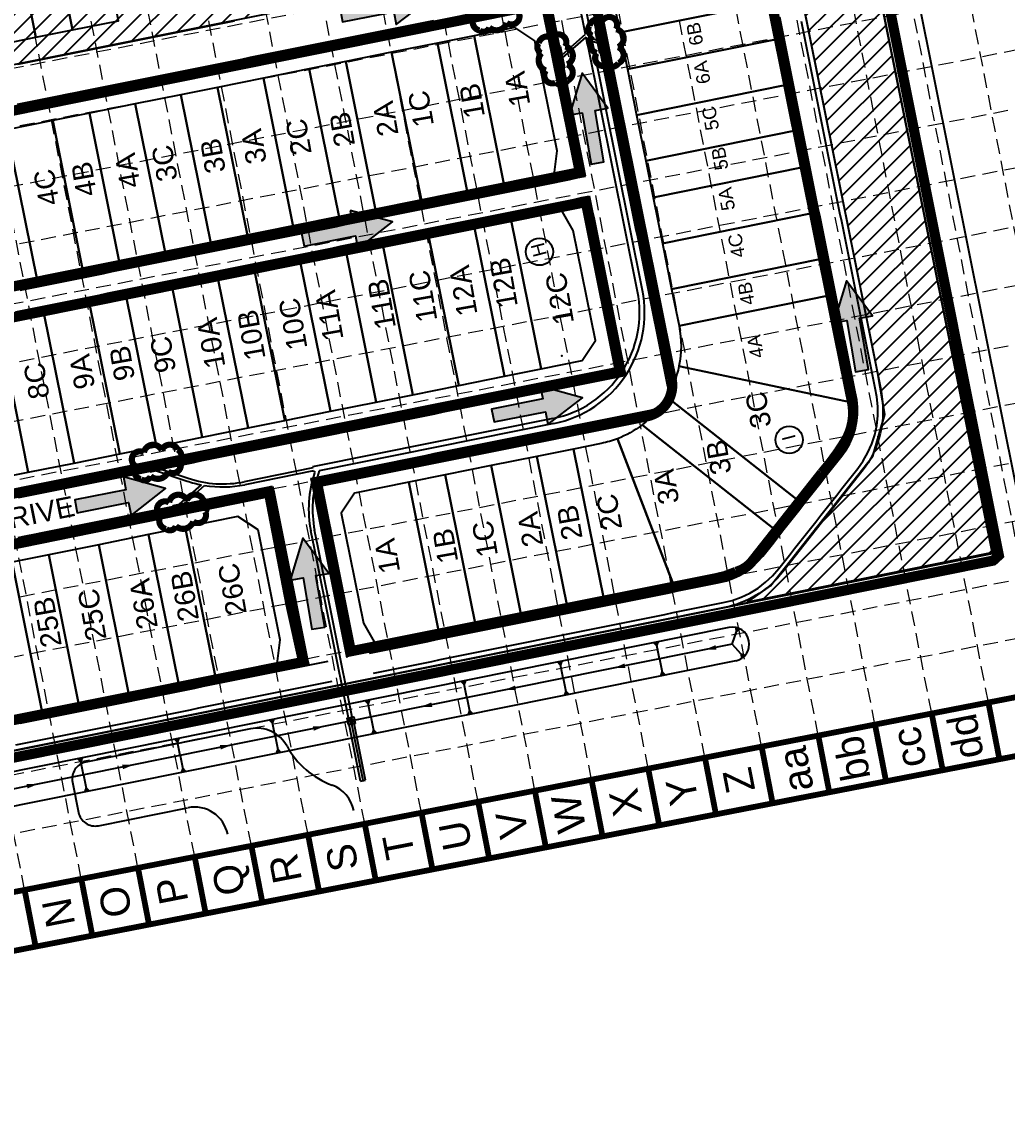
# Model space of a CAD drawing. Extents: x 1582 to 2207140, y 1442 to 531032.
# Drawn here: x 2459 to 3039, y 1442 to 2079 of the extents above; entities that cross this region are included whole.
import ezdxf
from ezdxf.enums import TextEntityAlignment as Align

# ---------------------------------------------------------------- set-up
doc = ezdxf.new("R2010")
doc.units = 0
doc.header["$LTSCALE"] = 100
doc.header["$MEASUREMENT"] = 0
for name, pattern in [('DASHED2', [0.375, 0.25, -0.125]), ('HIDDEN', [0.375, 0.25, -0.125]), ('PHANTOM2', [1.25, 0.625, -0.125, 0.125, -0.125, 0.125, -0.125]), ('XHO473BS$0$DASHED2', [0.375, 0.25, -0.125]), ('XHO473ST$0$ACAD_ISO06W100', [36, 24, -3, 0, -3, 0, -3, 0, -3])]:
    doc.linetypes.add(name, pattern=pattern)
for name, color, linetype in [('1 EROSION BLANKET', 84, 'Continuous'), ('1 SODDED LOT', 2, 'Continuous'), ('ARROWS', 252, 'Continuous'), ('BASE', 7, 'Continuous'), ('C-PVMT-ROAD-F-TEXT-N', 4, 'Continuous'), ('C-STRM-FLOW-N2', 11, 'Continuous'), ('GRID', 254, 'HIDDEN'), ('LEGEND', 7, 'Continuous'), ('LIMITS OF DISTURBANCE', 1, 'DASHED2'), ('XHO445PT$0$V-PROP-LINE-E', 7, 'Continuous'), ('XHO473BS$0$C-ROAD-STRP-E', 14, 'XHO473BS$0$DASHED2'), ('XHO473BS$0$POND', 11, 'Continuous'), ('XHO473GR$0$C-TOPO-TINN-BACK', 4, 'Continuous'), ('XHO473PT$0$AREA-PLINE', 7, 'Continuous'), ('XHO473PT$0$V-AREAS-PH 2', 6, 'Continuous'), ('XHO473PT$0$V-PROP-LINE PH 2-N', 3, 'PHANTOM2'), ('XHO473PT$0$V-PROP-SUBD-BLOCK-N', 4, 'Continuous'), ('XHO473PT$0$V-PROP-SUBD-IDEN-N', 2, 'Continuous'), ('XHO473ST$0$c-ditch-slope-n', 6, 'Continuous'), ('XHO473ST$0$c-grade-to-drain-n', 2, 'XHO473ST$0$ACAD_ISO06W100'), ('XHO473ST$0$C-OS-STORM-EXT-FRZ-N', 150, 'Continuous'), ('XHO473ST$0$C-STRM-STRC-PH2-N', 4, 'Continuous'), ('XHO473ST$0$C-STRM-UNDER-PH2-N', 6, 'Continuous')]:
    doc.layers.add(name, color=color, linetype=linetype)
doc.styles.get("Standard").update_dxf_attribs({"font": 'ARIAL.TTF'})

# ---------------------------------------------------------------- blocks, each defined once
blk = doc.blocks.new('arrow')
blk.add_lwpolyline([(-67.01, -25.36), (-59.33, -25.42), (-59.57, -56.14), (-51.89, -56.2), (-51.65, -25.48), (-43.97, -25.54), (-55.3, -2.41), (-67.01, -25.36)], close=True)
at = {"color": 254}
for points in [[(-43.97, -25.54), (-67.01, -25.36), (-55.3, -2.41), (-67.01, -25.36)], [(-59.57, -56.14), (-51.89, -56.2), (-59.33, -25.42), (-51.65, -25.48)]]:
    blk.add_solid(points, dxfattribs=at)

msp = doc.modelspace()

# ---------------------------------------------------------------- hatches: boundary and pattern name
at = {"layer": '1 SODDED LOT'}
h = msp.add_hatch(dxfattribs=at)
h.set_pattern_fill('ANSI31', color=256, scale=60, style=0)
h.paths.add_polyline_path([(3029.43, 1766.19), (2885.87, 1737.1), (2899.38, 1746.84), (2959.74, 1823.13), (2966.83, 1847.61), (2962.74, 1871.69), (2843.64, 2461.91), (2887.76, 2471.3), (3029.8, 1767.8)])
h = msp.add_hatch(dxfattribs=at)
h.set_pattern_fill('ANSI31', color=256, scale=60, style=0)
h.paths.add_polyline_path([(3029.43, 1766.19), (2885.87, 1737.1), (2899.38, 1746.84), (2959.74, 1823.13), (2966.83, 1847.61), (2962.74, 1871.69), (2843.64, 2461.91), (2887.76, 2471.3), (3029.8, 1767.8)])
h = msp.add_hatch(dxfattribs=at)
h.set_pattern_fill('ANSI31', color=256, scale=60, style=0)
h.paths.add_polyline_path([(2271.8, 2016.88), (2250.47, 2122.03), (2743.54, 2221.24), (2764.78, 2115.94)])

# ---------------------------------------------------------------- linework, layer by layer
at = {"layer": '1 EROSION BLANKET', "const_width": 6}
for points in [[(2648.44, 1728.26), (2632.48, 1807.64), (2826.62, 1846.5, 0.421129), (2841.18, 1868.91), (2747.97, 2330.37), (2808.89, 2342.14, -0.414519), (2855.88, 2310.32), (2941.45, 1884.58), (2947.46, 1854.98, -0.188854), (2943.41, 1831.84, -0.043282), (2929.71, 1813.18), (2888.87, 1761.46, -0.160287), (2879.13, 1755.01), (2872.69, 1752.52), (2866.85, 1751.15), (2652.44, 1708.3)], [(2616.86, 1735.86), (2604.15, 1801.78), (2325.96, 1745.11), (2321.78, 1745.11, -0.159066), (2297.78, 1752.89), (2296.27, 1758.46), (2229.04, 2098.29), (2129.08, 2078.18), (2215.08, 1656.18, 0.412366), (2259.24, 1628.75), (2624.34, 1702.01)]]:
    msp.add_lwpolyline(points, format="xyb", close=True, dxfattribs=at)
for points in [[(2297.51, 1903.19), (2279.8, 1991.31), (2764.89, 2089.25), (2767.05, 2089.7), (2787.23, 1990.2), (2299.84, 1891.94)], [(2323.24, 1774.8), (2303.14, 1874.5), (2790.75, 1972.6), (2810.76, 1872.92)]]:
    msp.add_lwpolyline(points, close=True, dxfattribs=at)
at = {"layer": '1 SODDED LOT'}
for points in [[(3029.43, 1766.19), (2885.87, 1737.1), (2899.38, 1746.84), (2959.74, 1823.13), (2966.83, 1847.61), (2962.74, 1871.69), (2843.64, 2461.91), (2887.76, 2471.3), (3029.8, 1767.8)], [(2271.8, 2016.88), (2250.47, 2122.03), (2743.54, 2221.24), (2764.78, 2115.94)]]:
    msp.add_lwpolyline(points, close=True, dxfattribs=at)
at = {"layer": 'BASE', "const_width": 3.4}
for points in [[(3334.61, 1703.14), (2919.46, 3839.17), (1584.44, 3579.7), (1999.59, 1443.67)], [(3294.75, 1730.03), (2892.57, 3799.31), (1624.31, 3552.81), (2026.48, 1483.53)]]:
    msp.add_lwpolyline(points, close=True, dxfattribs=at)
for points in [[(3027.74, 1678.13), (3034.23, 1644.76)], [(2994.37, 1671.65), (3000.86, 1638.27)], [(2960.99, 1665.16), (2967.48, 1631.78)], [(2927.62, 1658.67), (2934.1, 1625.3)], [(2894.24, 1652.19), (2900.73, 1618.81)], [(2860.87, 1645.7), (2867.35, 1612.32)], [(2827.49, 1639.21), (2833.98, 1605.84)], [(2794.12, 1632.73), (2800.6, 1599.35)], [(2760.74, 1626.24), (2767.23, 1592.86)], [(2727.36, 1619.75), (2733.85, 1586.38)], [(2693.99, 1613.27), (2700.48, 1579.89)], [(2660.61, 1606.78), (2667.1, 1573.4)], [(2627.24, 1600.29), (2633.72, 1566.92)], [(2593.86, 1593.81), (2600.35, 1560.43)], [(2560.49, 1587.32), (2566.97, 1553.94)], [(2527.11, 1580.83), (2533.6, 1547.46)], [(2493.74, 1574.35), (2500.22, 1540.97)], [(2460.36, 1567.86), (2466.85, 1534.48)]]:
    msp.add_lwpolyline(points, dxfattribs=at)
at = {"layer": 'C-STRM-FLOW-N2', "color": 7, "linetype": 'Continuous'}
msp.add_point((2776.63, 1882.17), dxfattribs=at)
at = {"layer": 'GRID', "color": 252, "linetype": 'HIDDEN', "lineweight": 0, "ltscale": 0.35}
for p, q in [((3094.5, 1691.88), (2692.32, 3761.16)), ((3061.12, 1685.4), (2658.95, 3754.68)), ((3027.74, 1678.13), (2625.57, 3747.41)), ((2994.37, 1671.65), (2592.19, 3740.93)), ((2960.99, 1665.16), (2558.82, 3734.44)), ((2927.62, 1658.67), (2525.44, 3727.95)), ((2894.24, 1652.19), (2492.07, 3721.47)), ((2860.87, 1645.7), (2458.69, 3714.98)), ((2827.49, 1639.21), (2425.32, 3708.49)), ((2794.12, 1632.73), (2391.94, 3702.01)), ((2760.74, 1626.24), (2358.57, 3695.52)), ((2727.36, 1619.75), (2325.19, 3689.03)), ((2693.99, 1613.27), (2291.82, 3682.55)), ((2660.61, 1606.78), (2258.44, 3676.06)), ((2627.24, 1600.29), (2225.06, 3669.57)), ((2593.86, 1593.81), (2191.69, 3663.09)), ((2560.49, 1587.32), (2158.31, 3656.6)), ((2527.11, 1580.83), (2124.94, 3650.11)), ((2493.74, 1574.35), (2091.56, 3643.63)), ((2460.36, 1567.86), (2058.19, 3637.14)), ((1935.67, 1950.79), (3103.96, 2177.85)), ((1942.15, 1917.41), (3110.44, 2144.48)), ((1948.34, 1883.86), (3116.95, 2110.99)), ((1954.83, 1850.49), (3123.44, 2077.61)), ((1961.32, 1817.11), (3129.92, 2044.24)), ((1967.8, 1783.74), (3136.41, 2010.86)), ((1974.29, 1750.36), (3142.9, 1977.49)), ((1980.78, 1716.99), (3149.38, 1944.11)), ((1987.26, 1683.61), (3155.87, 1910.74)), ((1993.75, 1650.24), (3162.36, 1877.36)), ((2000.24, 1616.86), (3168.84, 1843.98)), ((2006.72, 1583.49), (3175.33, 1810.61)), ((2013.21, 1550.11), (3181.82, 1777.23)), ((2019.7, 1516.73), (3188.3, 1743.86))]:
    msp.add_line(p, q, dxfattribs=at)
at = {"layer": 'LEGEND', "color": 170, "ltscale": 100, "const_width": 3.61}
for points in [[(2744.16, 2078.03, 0.520567), (2744.16, 2078.03, 0.765195), (2751.33, 2083.71, 0.417879), (2749.89, 2090.96, 0.6649), (2740.46, 2090.48, 0.744833), (2729.97, 2089.22, 0.975642), (2724.91, 2081.26, 0.520567), (2728.16, 2073.6, 0.520567), (2733.91, 2075.34, 0.540264), (2744.16, 2078.03)], [(2797.18, 2060.28, 0.520567), (2797.18, 2060.28, 0.765195), (2802.78, 2053.05, 0.417879), (2810.05, 2054.41, 0.6649), (2809.67, 2063.84, 0.744833), (2808.53, 2074.35, 0.975642), (2800.63, 2079.49, 0.520567), (2792.93, 2076.33, 0.520567), (2794.6, 2070.56, 0.540264), (2797.18, 2060.28)], [(2767.25, 2050.05, 0.520567), (2767.25, 2050.05, 0.765195), (2772.85, 2042.82, 0.417879), (2780.12, 2044.18, 0.6649), (2779.74, 2053.62, 0.744833), (2778.6, 2064.12, 0.975642), (2770.7, 2069.26, 0.520567), (2763, 2066.1, 0.520567), (2764.67, 2060.33, 0.540264), (2767.25, 2050.05)], [(2544.79, 1814.05, 0.520567), (2544.79, 1814.05, 0.765195), (2551.96, 1819.73, 0.417879), (2550.51, 1826.98, 0.6649), (2541.09, 1826.5, 0.744833), (2530.6, 1825.24, 0.975642), (2525.54, 1817.28, 0.520567), (2528.79, 1809.62, 0.520567), (2534.54, 1811.36, 0.540264), (2544.79, 1814.05)], [(2559.62, 1784.65, 0.520567), (2559.62, 1784.65, 0.765195), (2566.79, 1790.32, 0.417879), (2565.34, 1797.58, 0.6649), (2555.92, 1797.09, 0.744833), (2545.43, 1795.83, 0.975642), (2540.37, 1787.87, 0.520567), (2543.62, 1780.21, 0.520567), (2549.37, 1781.95, 0.540264), (2559.62, 1784.65)]]:
    msp.add_lwpolyline(points, format="xyb", close=True, dxfattribs=at)
at = {"layer": 'LIMITS OF DISTURBANCE', "const_width": 6}
msp.add_lwpolyline([(3030.56, 1761.64), (2194.81, 1593.6), (1948.49, 2813.03, 0.098099), (1677.26, 3539), (1722.21, 3540.4, 0.067791), (2005.44, 3587.7), (2077.63, 3440.57), (2144.56, 3278.6), (2187.86, 3138.1), (2718.94, 3290.72), (2734.62, 3221.8), (2788.68, 2983.7), (2837.06, 2743.49), (2898.66, 2442.22), (3033.9, 1764.7)], format="xyb", close=True, dxfattribs=at)
at = {"layer": 'XHO445PT$0$V-PROP-LINE-E', "color": 7, "linetype": 'Continuous'}
msp.add_line((2887.48, 2473.39), (3030.15, 1765.89), dxfattribs=at)
at = {"layer": 'XHO473BS$0$C-ROAD-STRP-E', "color": 7, "linetype": 'Continuous'}
msp.add_line((2791.02, 3066.41), (3056.79, 1740.91), dxfattribs=at)
at = {"layer": 'XHO473BS$0$POND', "color": 5, "linetype": 'Continuous'}
for p, q in [((2593.31, 1662.56), (2496.36, 1643.03)), ((2488.54, 1631.25), (2492.12, 1613.47)), ((2503.9, 1605.65), (2556.35, 1616.22))]:
    msp.add_line(p, q, dxfattribs=at)
for centre, radius, start, end in [((2597.26, 1642.96), 20, 28.51395, 101.39194), ((2658.77, 1676.37), 50, 208.51395, 249.71969), ((2498.34, 1633.22), 10, 101.39194, 191.3925), ((2634.51, 1610.71), 20, 11.4, 69.71969), ((2501.92, 1615.45), 10, 191.3925, 281.4), ((2560.31, 1596.62), 20, 11.4, 101.4)]:
    msp.add_arc(centre, radius, start, end, dxfattribs=at)
at = {"layer": 'XHO473GR$0$C-TOPO-TINN-BACK', "color": 7, "linetype": 'Continuous'}
for points in [[(2790.63, 1987.88, 718.66), (2789.84, 1991.8, 718.57), (2788.85, 1996.71, 718.46), (2787.87, 2001.61, 718.35), (2786.88, 2006.51, 718.24), (2785.89, 2011.41, 718.13), (2784.9, 2016.31, 718.03), (2783.92, 2021.21, 717.92), (2782.93, 2026.11, 717.81), (2781.94, 2031.02, 717.7), (2780.95, 2035.92, 717.59), (2779.97, 2040.82, 717.48), (2778.98, 2045.72, 717.37), (2777.99, 2050.62, 717.27), (2777, 2055.52, 717.16), (2776.01, 2060.42, 717.05), (2775.03, 2065.33, 716.94), (2774.04, 2070.23, 716.83), (2773.05, 2075.13, 716.72), (2772.06, 2080.03, 716.61), (2771.08, 2084.93, 716.51), (2770.09, 2089.83, 716.4), (2769.4, 2093.26, 716.32)], [(2456.11, 2030.14, 722.04), (2461.01, 2031.12, 721.9), (2465.91, 2032.11, 721.76), (2470.81, 2033.1, 721.63), (2475.71, 2034.09, 721.49), (2480.61, 2035.07, 721.36), (2485.51, 2036.06, 721.24), (2490.42, 2037.05, 721.11), (2495.32, 2038.04, 720.99), (2500.22, 2039.02, 720.88), (2505.12, 2040.01, 720.76), (2510.02, 2041, 720.65), (2514.92, 2041.99, 720.54), (2519.82, 2042.98, 720.44), (2524.73, 2043.96, 720.33), (2529.63, 2044.95, 720.23), (2534.53, 2045.94, 720.14), (2539.43, 2046.93, 720.04), (2544.33, 2047.91, 719.95), (2549.23, 2048.9, 719.86), (2554.13, 2049.89, 719.78), (2559.04, 2050.88, 719.7), (2563.94, 2051.86, 719.62), (2568.84, 2052.85, 719.54), (2573.74, 2053.84, 719.46), (2578.64, 2054.83, 719.38), (2583.54, 2055.81, 719.3), (2588.45, 2056.8, 719.22), (2593.35, 2057.79, 719.14), (2598.25, 2058.78, 719.06), (2603.15, 2059.77, 718.98), (2608.05, 2060.75, 718.9), (2612.95, 2061.74, 718.82), (2617.85, 2062.73, 718.73), (2622.76, 2063.72, 718.65), (2627.66, 2064.7, 718.57), (2632.56, 2065.69, 718.49), (2637.46, 2066.68, 718.41), (2642.36, 2067.67, 718.33), (2647.26, 2068.65, 718.25), (2652.16, 2069.64, 718.17), (2657.07, 2070.63, 718.09), (2661.97, 2071.62, 718.01), (2666.87, 2072.6, 717.93), (2671.77, 2073.59, 717.85), (2676.67, 2074.58, 717.77), (2681.57, 2075.57, 717.69), (2686.47, 2076.56, 717.61), (2691.38, 2077.54, 717.53), (2696.28, 2078.53, 717.45), (2701.18, 2079.52, 717.37)], [(2456.46, 2053.67, 721.9), (2461.36, 2054.66, 721.76), (2466.27, 2055.65, 721.63), (2471.17, 2056.63, 721.49), (2476.07, 2057.62, 721.36), (2480.97, 2058.61, 721.24), (2485.87, 2059.6, 721.11), (2490.77, 2060.58, 720.99), (2495.68, 2061.57, 720.88), (2500.58, 2062.56, 720.76), (2505.48, 2063.55, 720.65), (2510.38, 2064.53, 720.54), (2515.28, 2065.52, 720.44), (2520.18, 2066.51, 720.33), (2525.08, 2067.5, 720.23), (2529.99, 2068.49, 720.14), (2534.89, 2069.47, 720.04), (2539.79, 2070.46, 719.95), (2544.69, 2071.45, 719.86), (2549.59, 2072.44, 719.78), (2554.49, 2073.42, 719.7), (2559.39, 2074.41, 719.62), (2564.3, 2075.4, 719.54), (2569.2, 2076.39, 719.46), (2574.1, 2077.37, 719.38), (2579, 2078.36, 719.3), (2583.9, 2079.35, 719.22)], [(2663.37, 1707.21, 724.64), (2668.27, 1708.2, 724.67), (2673.17, 1709.19, 724.7), (2678.07, 1710.18, 724.73), (2682.98, 1711.17, 724.76), (2687.88, 1712.15, 724.79), (2692.78, 1713.14, 724.82), (2697.68, 1714.13, 724.85), (2702.58, 1715.12, 724.88), (2707.48, 1716.1, 724.91), (2712.39, 1717.09, 724.94), (2717.29, 1718.08, 724.97), (2722.19, 1719.07, 725), (2727.09, 1720.05, 725.03), (2731.99, 1721.04, 725.06), (2736.89, 1722.03, 725.09), (2741.79, 1723.02, 725.12), (2746.7, 1724, 725.14), (2751.6, 1724.99, 725.15), (2756.5, 1725.98, 725.16), (2761.4, 1726.97, 725.17), (2766.3, 1727.96, 725.17), (2771.2, 1728.94, 725.16), (2776.1, 1729.93, 725.15), (2781.01, 1730.92, 725.13), (2785.91, 1731.91, 725.11), (2790.81, 1732.89, 725.08), (2795.71, 1733.88, 725.04), (2800.61, 1734.87, 725), (2805.51, 1735.86, 724.95), (2810.42, 1736.84, 724.9), (2815.32, 1737.83, 724.84), (2820.22, 1738.82, 724.78), (2825.12, 1739.81, 724.71), (2830.02, 1740.79, 724.64), (2834.92, 1741.78, 724.56), (2839.82, 1742.77, 724.47), (2844.73, 1743.76, 724.39), (2849.63, 1744.75, 724.31), (2854.53, 1745.73, 724.22), (2859.43, 1746.72, 724.14), (2864.33, 1747.71, 724.06), (2869.23, 1748.7, 723.97), (2873.55, 1749.75, 723.89), (2877.68, 1751.22, 723.81), (2881.64, 1753.11, 723.72), (2885.39, 1755.39, 723.64), (2888.88, 1758.04, 723.56), (2892.09, 1761.03, 723.47), (2894.98, 1764.33, 723.39), (2898.07, 1768.26, 723.31), (2901.17, 1772.19, 723.22), (2904.27, 1776.11, 723.14), (2907.36, 1780.04, 723.06), (2910.46, 1783.97, 722.97), (2913.55, 1787.89, 722.89), (2916.65, 1791.82, 722.81), (2919.75, 1795.74, 722.72), (2922.84, 1799.67, 722.64), (2925.94, 1803.6, 722.56), (2929.03, 1807.52, 722.47), (2932.13, 1811.45, 722.39), (2935.22, 1815.38, 722.31), (2938.32, 1819.3, 722.22), (2941.42, 1823.23, 722.14), (2943.96, 1826.81, 722.06), (2946.13, 1830.62, 721.97), (2947.89, 1834.64, 721.89), (2949.24, 1838.81, 721.81), (2950.15, 1843.1, 721.72), (2950.62, 1847.46, 721.64), (2950.65, 1851.85, 721.55), (2950.23, 1856.21, 721.47), (2949.36, 1860.82, 721.39), (2948.37, 1865.72, 721.3), (2947.38, 1870.63, 721.22), (2946.39, 1875.53, 721.14), (2945.41, 1880.43, 721.05), (2944.42, 1885.33, 720.97), (2943.43, 1890.23, 720.89), (2942.44, 1895.13, 720.8), (2941.46, 1900.03, 720.72), (2940.47, 1904.94, 720.64), (2939.48, 1909.84, 720.55), (2938.49, 1914.74, 720.47), (2937.51, 1919.64, 720.39), (2936.52, 1924.54, 720.3), (2935.53, 1929.44, 720.22), (2934.54, 1934.34, 720.14), (2933.56, 1939.25, 720.05), (2932.57, 1944.15, 719.97), (2931.58, 1949.05, 719.89), (2930.59, 1953.95, 719.8), (2929.6, 1958.85, 719.72), (2928.62, 1963.75, 719.64), (2927.63, 1968.66, 719.55), (2926.64, 1973.56, 719.47), (2925.65, 1978.46, 719.39), (2924.67, 1983.36, 719.3), (2923.68, 1988.26, 719.22), (2922.69, 1993.16, 719.14), (2921.7, 1998.06, 719.05), (2920.72, 2002.97, 718.97), (2919.73, 2007.87, 718.89), (2918.74, 2012.77, 718.8), (2917.75, 2017.67, 718.72), (2916.77, 2022.57, 718.64), (2915.78, 2027.47, 718.55), (2914.79, 2032.37, 718.47), (2913.8, 2037.28, 718.39), (2912.81, 2042.18, 718.3), (2911.83, 2047.08, 718.22), (2910.84, 2051.98, 718.14), (2909.85, 2056.88, 718.05), (2908.86, 2061.78, 717.97), (2907.88, 2066.69, 717.89), (2906.89, 2071.59, 717.83), (2905.9, 2076.49, 717.77), (2904.91, 2081.39, 717.71)], [(2665.74, 1695.45, 724.64), (2670.64, 1696.44, 724.67), (2675.54, 1697.43, 724.7), (2680.45, 1698.41, 724.73), (2685.35, 1699.4, 724.76), (2690.25, 1700.39, 724.79), (2695.15, 1701.38, 724.82), (2700.05, 1702.36, 724.85), (2704.95, 1703.35, 724.88), (2709.85, 1704.34, 724.91), (2714.76, 1705.33, 724.94), (2719.66, 1706.32, 724.97), (2724.56, 1707.3, 725), (2729.46, 1708.29, 725.03), (2734.36, 1709.28, 725.06), (2739.26, 1710.27, 725.09), (2744.16, 1711.25, 725.12), (2749.07, 1712.24, 725.14), (2753.97, 1713.23, 725.15), (2758.87, 1714.22, 725.16), (2763.77, 1715.2, 725.17), (2768.67, 1716.19, 725.17), (2773.57, 1717.18, 725.16), (2778.48, 1718.17, 725.15), (2783.38, 1719.15, 725.13), (2788.28, 1720.14, 725.11), (2793.18, 1721.13, 725.08), (2798.08, 1722.12, 725.04), (2802.98, 1723.11, 725), (2807.88, 1724.09, 724.95), (2812.79, 1725.08, 724.9), (2817.69, 1726.07, 724.84), (2822.59, 1727.06, 724.78), (2827.49, 1728.04, 724.71), (2832.39, 1729.03, 724.64), (2837.29, 1730.02, 724.56), (2842.19, 1731.01, 724.47), (2847.1, 1731.99, 724.39), (2852, 1732.98, 724.31), (2856.9, 1733.97, 724.22), (2861.8, 1734.96, 724.14), (2866.7, 1735.94, 724.06), (2871.6, 1736.93, 723.97), (2877, 1738.26, 723.89), (2882.28, 1740.14, 723.81), (2887.34, 1742.55, 723.72), (2892.14, 1745.47, 723.64), (2896.61, 1748.86, 723.56), (2900.71, 1752.68, 723.47), (2904.4, 1756.9, 723.39), (2907.5, 1760.83, 723.31), (2910.59, 1764.76, 723.22), (2913.69, 1768.68, 723.14), (2916.78, 1772.61, 723.06), (2919.88, 1776.54, 722.97), (2922.98, 1780.46, 722.89), (2926.07, 1784.39, 722.81), (2929.17, 1788.31, 722.72), (2932.26, 1792.24, 722.64), (2935.36, 1796.17, 722.56), (2938.46, 1800.09, 722.47), (2941.55, 1804.02, 722.39), (2944.65, 1807.95, 722.31), (2947.74, 1811.87, 722.22), (2950.84, 1815.8, 722.14), (2954.09, 1820.36, 722.06), (2956.85, 1825.24, 721.97), (2959.11, 1830.38, 721.89), (2960.83, 1835.72, 721.81), (2962, 1841.2, 721.72), (2962.6, 1846.78, 721.64), (2962.64, 1852.39, 721.55), (2962.1, 1857.97, 721.47), (2961.12, 1863.19, 721.39), (2960.13, 1868.09, 721.3), (2959.15, 1873, 721.22), (2958.16, 1877.9, 721.14), (2957.17, 1882.8, 721.05), (2956.18, 1887.7, 720.97), (2955.2, 1892.6, 720.89), (2954.21, 1897.5, 720.8), (2953.22, 1902.4, 720.72), (2952.23, 1907.31, 720.64), (2951.24, 1912.21, 720.55), (2950.26, 1917.11, 720.47), (2949.27, 1922.01, 720.39), (2948.28, 1926.91, 720.3), (2947.29, 1931.81, 720.22), (2946.31, 1936.72, 720.14), (2945.32, 1941.62, 720.05), (2944.33, 1946.52, 719.97), (2943.34, 1951.42, 719.89), (2942.36, 1956.32, 719.8), (2941.37, 1961.22, 719.72), (2940.38, 1966.12, 719.64), (2939.39, 1971.03, 719.55), (2938.41, 1975.93, 719.47), (2937.42, 1980.83, 719.39), (2936.43, 1985.73, 719.3), (2935.44, 1990.63, 719.22), (2934.45, 1995.53, 719.14), (2933.47, 2000.43, 719.05), (2932.48, 2005.34, 718.97), (2931.49, 2010.24, 718.89), (2930.5, 2015.14, 718.8), (2929.52, 2020.04, 718.72), (2928.53, 2024.94, 718.64), (2927.54, 2029.84, 718.55), (2926.55, 2034.75, 718.47), (2925.57, 2039.65, 718.39), (2924.58, 2044.55, 718.3), (2923.59, 2049.45, 718.22), (2922.6, 2054.35, 718.14), (2921.62, 2059.25, 718.05), (2920.63, 2064.15, 717.97), (2919.64, 2069.06, 717.89), (2918.65, 2073.96, 717.83), (2917.66, 2078.86, 717.77)], [(2839.06, 1864.01, 721.5), (2838.07, 1868.91, 721.39), (2837.08, 1873.81, 721.28), (2836.09, 1878.71, 721.17), (2835.1, 1883.61, 721.07), (2834.12, 1888.51, 720.96), (2833.13, 1893.42, 720.85), (2832.14, 1898.32, 720.74), (2831.15, 1903.22, 720.63), (2830.17, 1908.12, 720.52), (2829.18, 1913.02, 720.41), (2828.19, 1917.92, 720.31), (2827.2, 1922.82, 720.2), (2826.22, 1927.73, 720.09), (2825.23, 1932.63, 719.98), (2824.24, 1937.53, 719.87), (2823.25, 1942.43, 719.76), (2822.27, 1947.33, 719.65), (2821.28, 1952.23, 719.55), (2820.29, 1957.13, 719.44), (2819.3, 1962.04, 719.33), (2818.31, 1966.94, 719.22), (2817.33, 1971.84, 719.11), (2816.34, 1976.74, 719), (2815.35, 1981.64, 718.89), (2814.36, 1986.54, 718.79), (2813.38, 1991.45, 718.68), (2812.39, 1996.35, 718.57), (2811.4, 2001.25, 718.46), (2810.41, 2006.15, 718.35), (2809.43, 2011.05, 718.24), (2808.44, 2015.95, 718.13), (2807.45, 2020.85, 718.03), (2806.46, 2025.76, 717.92), (2805.48, 2030.66, 717.81), (2804.49, 2035.56, 717.7), (2803.5, 2040.46, 717.59), (2802.51, 2045.36, 717.48), (2801.52, 2050.26, 717.37), (2800.54, 2055.16, 717.27), (2799.55, 2060.07, 717.16), (2798.56, 2064.97, 717.05), (2797.57, 2069.87, 716.94), (2796.59, 2074.77, 716.83), (2795.6, 2079.67, 716.72)], [(2457.73, 1920.8, 722.83), (2462.63, 1921.79, 722.75), (2467.54, 1922.78, 722.67), (2472.44, 1923.77, 722.6), (2477.34, 1924.75, 722.53), (2482.24, 1925.74, 722.47), (2487.14, 1926.73, 722.42), (2492.04, 1927.72, 722.36), (2496.95, 1928.7, 722.3), (2501.85, 1929.69, 722.25), (2506.75, 1930.68, 722.19), (2511.65, 1931.67, 722.13), (2516.55, 1932.66, 722.08), (2521.45, 1933.64, 722.02), (2526.35, 1934.63, 721.96), (2531.26, 1935.62, 721.9), (2536.16, 1936.61, 721.85), (2541.06, 1937.59, 721.79), (2545.96, 1938.58, 721.73), (2550.86, 1939.57, 721.68), (2555.76, 1940.56, 721.62), (2560.66, 1941.54, 721.56), (2565.57, 1942.53, 721.51), (2570.47, 1943.52, 721.45), (2575.37, 1944.51, 721.39), (2580.27, 1945.49, 721.33), (2585.17, 1946.48, 721.28), (2590.07, 1947.47, 721.22), (2594.98, 1948.46, 721.16), (2599.88, 1949.45, 721.11), (2604.78, 1950.43, 721.05), (2609.68, 1951.42, 720.99), (2614.58, 1952.41, 720.93), (2619.48, 1953.4, 720.88), (2624.38, 1954.38, 720.82), (2629.29, 1955.37, 720.76), (2634.19, 1956.36, 720.71), (2639.09, 1957.35, 720.65), (2643.99, 1958.33, 720.59), (2648.89, 1959.32, 720.54), (2653.79, 1960.31, 720.48), (2658.69, 1961.3, 720.42), (2663.6, 1962.28, 720.36), (2668.5, 1963.27, 720.31), (2673.4, 1964.26, 720.25), (2678.3, 1965.25, 720.19), (2683.2, 1966.24, 720.14), (2688.1, 1967.22, 720.08), (2693, 1968.21, 720.02), (2697.91, 1969.2, 719.97), (2702.81, 1970.19, 719.91), (2707.71, 1971.17, 719.85), (2712.61, 1972.16, 719.79), (2717.51, 1973.15, 719.74), (2722.41, 1974.14, 719.68), (2727.32, 1975.12, 719.62), (2732.22, 1976.11, 719.57), (2737.12, 1977.1, 719.51), (2742.02, 1978.09, 719.45), (2746.92, 1979.07, 719.39), (2751.82, 1980.06, 719.34), (2756.72, 1981.05, 719.28), (2761.63, 1982.04, 719.22), (2766.53, 1983.03, 719.17), (2771.43, 1984.01, 719.11), (2776.33, 1985, 719.05), (2781.23, 1985.99, 719.05), (2786.13, 1986.98, 719.05), (2790.63, 1987.88, 719.05)], [(2455.2, 1908.05, 722.92), (2460.1, 1909.04, 722.83), (2465.01, 1910.03, 722.75), (2469.91, 1911.02, 722.67), (2474.81, 1912, 722.6), (2479.71, 1912.99, 722.53), (2484.61, 1913.98, 722.47), (2489.51, 1914.97, 722.42), (2494.41, 1915.95, 722.36), (2499.32, 1916.94, 722.3), (2504.22, 1917.93, 722.25), (2509.12, 1918.92, 722.19), (2514.02, 1919.9, 722.13), (2518.92, 1920.89, 722.08), (2523.82, 1921.88, 722.02), (2528.72, 1922.87, 721.96), (2533.63, 1923.85, 721.9), (2538.53, 1924.84, 721.85), (2543.43, 1925.83, 721.79), (2548.33, 1926.82, 721.73), (2553.23, 1927.81, 721.68), (2558.13, 1928.79, 721.62), (2563.04, 1929.78, 721.56), (2567.94, 1930.77, 721.51), (2572.84, 1931.76, 721.45), (2577.74, 1932.74, 721.39), (2582.64, 1933.73, 721.33), (2587.54, 1934.72, 721.28), (2592.44, 1935.71, 721.22), (2597.35, 1936.69, 721.16), (2602.25, 1937.68, 721.11), (2607.15, 1938.67, 721.05), (2612.05, 1939.66, 720.99), (2616.95, 1940.64, 720.93), (2621.85, 1941.63, 720.88), (2626.75, 1942.62, 720.82), (2631.66, 1943.61, 720.76), (2636.56, 1944.6, 720.71), (2641.46, 1945.58, 720.65), (2646.36, 1946.57, 720.59), (2651.26, 1947.56, 720.54), (2656.16, 1948.55, 720.48), (2661.06, 1949.53, 720.42), (2665.97, 1950.52, 720.36), (2670.87, 1951.51, 720.31), (2675.77, 1952.5, 720.25), (2680.67, 1953.48, 720.19), (2685.57, 1954.47, 720.14), (2690.47, 1955.46, 720.08), (2695.38, 1956.45, 720.02), (2700.28, 1957.43, 719.97), (2705.18, 1958.42, 719.91), (2710.08, 1959.41, 719.85), (2714.98, 1960.4, 719.79), (2719.88, 1961.39, 719.74), (2724.78, 1962.37, 719.68), (2729.69, 1963.36, 719.62), (2734.59, 1964.35, 719.57), (2739.49, 1965.34, 719.51), (2744.39, 1966.32, 719.45), (2749.29, 1967.31, 719.39), (2754.19, 1968.3, 719.34), (2759.09, 1969.29, 719.28), (2764, 1970.27, 719.22), (2768.9, 1971.26, 719.17), (2773.8, 1972.25, 719.11), (2778.7, 1973.24, 719.05), (2783.6, 1974.22, 719.05), (2788.5, 1975.21, 719.05), (2793, 1976.12, 719.05)], [(2814.24, 1870.74, 721.25), (2813.55, 1874.17, 721.17), (2812.56, 1879.07, 721.07), (2811.57, 1883.97, 720.96), (2810.58, 1888.87, 720.85), (2809.59, 1893.77, 720.74), (2808.61, 1898.68, 720.63), (2807.62, 1903.58, 720.52), (2806.63, 1908.48, 720.41), (2805.64, 1913.38, 720.31), (2804.66, 1918.28, 720.2), (2803.67, 1923.18, 720.09), (2802.68, 1928.08, 719.98), (2801.69, 1932.99, 719.87), (2800.71, 1937.89, 719.76), (2799.72, 1942.79, 719.65), (2798.73, 1947.69, 719.55), (2797.74, 1952.59, 719.44), (2796.76, 1957.49, 719.33), (2795.77, 1962.39, 719.22), (2794.78, 1967.3, 719.11), (2793.79, 1972.2, 719), (2793, 1976.12, 718.92)], [(2456.83, 1798.72, 724.29), (2461.73, 1799.71, 724.24), (2466.63, 1800.7, 724.18), (2471.54, 1801.68, 724.12), (2476.44, 1802.67, 724.07), (2481.34, 1803.66, 724.01), (2486.24, 1804.65, 723.95), (2491.14, 1805.63, 723.9), (2496.04, 1806.62, 723.84), (2500.94, 1807.61, 723.78), (2505.85, 1808.6, 723.73), (2510.75, 1809.58, 723.67), (2515.65, 1810.57, 723.61), (2520.55, 1811.56, 723.56), (2525.45, 1812.55, 723.51), (2530.35, 1813.53, 723.46), (2535.25, 1814.52, 723.41), (2540.16, 1815.51, 723.36), (2545.06, 1816.5, 723.31), (2549.96, 1817.49, 723.27), (2554.86, 1818.47, 723.22), (2559.76, 1819.46, 723.18), (2564.66, 1820.45, 723.14), (2569.56, 1821.44, 723.1), (2574.47, 1822.42, 723.06), (2579.37, 1823.41, 723.02), (2584.27, 1824.4, 722.99), (2589.17, 1825.39, 722.95), (2594.07, 1826.37, 722.92), (2598.97, 1827.36, 722.89), (2603.88, 1828.35, 722.86), (2608.78, 1829.34, 722.83), (2613.68, 1830.32, 722.8), (2618.58, 1831.31, 722.77), (2623.48, 1832.3, 722.74), (2628.38, 1833.29, 722.71), (2633.28, 1834.28, 722.68), (2638.19, 1835.26, 722.65), (2643.09, 1836.25, 722.62), (2647.99, 1837.24, 722.59), (2652.89, 1838.23, 722.56), (2657.79, 1839.21, 722.53), (2662.69, 1840.2, 722.5), (2667.59, 1841.19, 722.47), (2672.5, 1842.18, 722.44), (2677.4, 1843.16, 722.41), (2682.3, 1844.15, 722.38), (2687.2, 1845.14, 722.35), (2692.1, 1846.13, 722.32), (2697, 1847.11, 722.29), (2701.91, 1848.1, 722.26), (2706.81, 1849.09, 722.23), (2711.71, 1850.08, 722.2), (2716.61, 1851.07, 722.17), (2721.51, 1852.05, 722.14), (2726.41, 1853.04, 722.11), (2731.31, 1854.03, 722.08), (2736.22, 1855.02, 722.05), (2741.12, 1856, 722.02), (2746.02, 1856.99, 721.99), (2750.92, 1857.98, 721.96), (2755.82, 1858.97, 721.93), (2760.72, 1859.95, 721.9), (2765.62, 1860.94, 721.87), (2770.53, 1861.93, 721.84), (2775.43, 1862.92, 721.81), (2780.33, 1863.9, 721.78), (2785.23, 1864.89, 721.75), (2790.13, 1865.88, 721.72), (2795.03, 1866.87, 721.69), (2799.93, 1867.86, 721.66), (2804.84, 1868.84, 721.63), (2809.74, 1869.83, 721.6), (2814.24, 1870.74, 721.57)], [(2628.9, 1809.93, 722.73), (2632.93, 1810.74, 722.71), (2637.83, 1811.73, 722.68), (2642.73, 1812.72, 722.65), (2647.63, 1813.7, 722.62), (2652.53, 1814.69, 722.59), (2657.43, 1815.68, 722.56), (2662.33, 1816.67, 722.53), (2667.24, 1817.65, 722.5), (2672.14, 1818.64, 722.47), (2677.04, 1819.63, 722.44), (2681.94, 1820.62, 722.41), (2686.84, 1821.6, 722.38), (2691.74, 1822.59, 722.35), (2696.65, 1823.58, 722.32), (2701.55, 1824.57, 722.29), (2706.45, 1825.56, 722.26), (2711.35, 1826.54, 722.23), (2716.25, 1827.53, 722.2), (2721.15, 1828.52, 722.17), (2726.05, 1829.51, 722.14), (2730.96, 1830.49, 722.11), (2735.86, 1831.48, 722.08), (2740.76, 1832.47, 722.05), (2745.66, 1833.46, 722.02), (2750.56, 1834.44, 721.99), (2755.46, 1835.43, 721.96), (2760.36, 1836.42, 721.93), (2765.27, 1837.41, 721.9), (2770.17, 1838.39, 721.87), (2775.07, 1839.38, 721.84), (2779.97, 1840.37, 721.81), (2784.87, 1841.36, 721.78), (2789.77, 1842.35, 721.75), (2794.67, 1843.33, 721.72), (2799.58, 1844.32, 721.69), (2804.48, 1845.31, 721.66), (2809.38, 1846.3, 721.63), (2814.28, 1847.28, 721.6), (2819.18, 1848.27, 721.57), (2824.08, 1849.26, 721.54), (2828.99, 1850.25, 721.51), (2830.05, 1850.46, 721.5)], [(2628.9, 1809.93, 722.95), (2629.58, 1806.57, 722.99), (2630.57, 1801.66, 723.05), (2631.56, 1796.76, 723.12), (2632.54, 1791.86, 723.18), (2633.53, 1786.96, 723.24), (2634.52, 1782.06, 723.31), (2635.51, 1777.16, 723.37), (2636.49, 1772.26, 723.43), (2637.48, 1767.35, 723.5), (2638.47, 1762.45, 723.56), (2639.46, 1757.55, 723.62), (2640.44, 1752.65, 723.69), (2641.43, 1747.75, 723.75), (2642.42, 1742.85, 723.81), (2643.41, 1737.95, 723.88), (2644.39, 1733.04, 723.94), (2645.38, 1728.14, 724.01), (2646.37, 1723.24, 724.07), (2647.36, 1718.34, 724.13), (2648.35, 1713.44, 724.2), (2649.33, 1708.54, 724.26), (2650.14, 1704.55, 724.31)], [(2456.47, 1775.19, 724.35), (2461.37, 1776.17, 724.29), (2466.28, 1777.16, 724.24), (2471.18, 1778.15, 724.18), (2476.08, 1779.14, 724.12), (2480.98, 1780.12, 724.07), (2485.88, 1781.11, 724.01), (2490.78, 1782.1, 723.95), (2495.68, 1783.09, 723.9), (2500.59, 1784.07, 723.84), (2505.49, 1785.06, 723.78), (2510.39, 1786.05, 723.73), (2515.29, 1787.04, 723.67), (2520.19, 1788.02, 723.61), (2525.09, 1789.01, 723.56), (2529.99, 1790, 723.51), (2534.9, 1790.99, 723.46), (2539.8, 1791.98, 723.41), (2544.7, 1792.96, 723.36), (2549.6, 1793.95, 723.31), (2554.5, 1794.94, 723.27), (2559.4, 1795.93, 723.22), (2564.31, 1796.91, 723.18), (2569.21, 1797.9, 723.14), (2574.11, 1798.89, 723.1), (2579.01, 1799.88, 723.06), (2583.91, 1800.86, 723.02), (2588.81, 1801.85, 722.99), (2593.71, 1802.84, 722.95), (2598.62, 1803.83, 722.92), (2603.52, 1804.81, 722.89), (2606.36, 1805.39, 722.87)], [(2606.36, 1805.39, 722.95), (2607.03, 1802.02, 722.99), (2608.02, 1797.12, 723.05), (2609.01, 1792.22, 723.12), (2610, 1787.32, 723.18), (2610.98, 1782.42, 723.24), (2611.97, 1777.52, 723.31), (2612.96, 1772.61, 723.37), (2613.95, 1767.71, 723.43), (2614.93, 1762.81, 723.5), (2615.92, 1757.91, 723.56), (2616.91, 1753.01, 723.62), (2617.9, 1748.11, 723.69), (2618.88, 1743.2, 723.75), (2619.87, 1738.3, 723.81), (2620.86, 1733.4, 723.88), (2621.85, 1728.5, 723.94), (2622.84, 1723.6, 724.01), (2623.82, 1718.7, 724.07), (2624.81, 1713.8, 724.13), (2625.8, 1708.89, 724.2), (2626.79, 1703.99, 724.26), (2627.59, 1700, 724.31)], [(2638.86, 1702.28, 0.42), (2633.96, 1701.29, 0.42), (2629.06, 1700.3, 0.42), (2624.16, 1699.31, 0.42), (2619.26, 1698.33, 0.42), (2614.36, 1697.34, 724.64), (2609.45, 1696.35, 724.67), (2604.55, 1695.36, 724.7), (2599.65, 1694.38, 724.73), (2594.75, 1693.39, 724.76), (2589.85, 1692.4, 724.79), (2584.95, 1691.41, 724.82), (2580.05, 1690.42, 724.85), (2575.14, 1689.44, 724.88), (2570.24, 1688.45, 724.91), (2565.34, 1687.46, 724.94), (2560.44, 1686.47, 724.97), (2555.54, 1685.49, 725), (2550.64, 1684.5, 725.03), (2545.73, 1683.51, 725.06), (2540.83, 1682.52, 725.09), (2535.93, 1681.54, 725.12), (2531.03, 1680.55, 725.15), (2526.13, 1679.56, 725.18), (2521.23, 1678.57, 725.21), (2516.33, 1677.59, 725.24), (2511.42, 1676.6, 725.27), (2506.52, 1675.61, 725.3), (2501.62, 1674.62, 725.33), (2496.72, 1673.63, 725.36), (2491.82, 1672.65, 725.39), (2486.92, 1671.66, 725.42), (2482.02, 1670.67, 725.45), (2477.11, 1669.68, 725.48), (2472.21, 1668.7, 725.51), (2467.31, 1667.71, 725.54), (2462.41, 1666.72, 725.57), (2457.51, 1665.73, 725.6)], [(2641.23, 1690.51, 0.42), (2636.33, 1689.53, 0.42), (2631.43, 1688.54, 0.42), (2626.53, 1687.55, 0.42), (2621.63, 1686.56, 0.42), (2616.73, 1685.57, 724.64), (2611.82, 1684.59, 724.67), (2606.92, 1683.6, 724.7), (2602.02, 1682.61, 724.73), (2597.12, 1681.62, 724.76), (2592.22, 1680.64, 724.79), (2587.32, 1679.65, 724.82), (2582.42, 1678.66, 724.85), (2577.51, 1677.67, 724.88), (2572.61, 1676.69, 724.91), (2567.71, 1675.7, 724.94), (2562.81, 1674.71, 724.97), (2557.91, 1673.72, 725), (2553.01, 1672.74, 725.03), (2548.11, 1671.75, 725.06), (2543.2, 1670.76, 725.09), (2538.3, 1669.77, 725.12), (2533.4, 1668.78, 725.15), (2528.5, 1667.8, 725.18), (2523.6, 1666.81, 725.21), (2518.7, 1665.82, 725.24), (2513.79, 1664.83, 725.27), (2508.89, 1663.85, 725.3), (2503.99, 1662.86, 725.33), (2499.09, 1661.87, 725.36), (2494.19, 1660.88, 725.39), (2489.29, 1659.9, 725.42), (2484.39, 1658.91, 725.45), (2479.48, 1657.92, 725.48), (2474.58, 1656.93, 725.51), (2469.68, 1655.95, 725.54), (2464.78, 1654.96, 725.57), (2459.88, 1653.97, 725.6), (2454.98, 1652.98, 725.63)]]:
    msp.add_polyline3d(points, dxfattribs=at)
at = {"layer": 'XHO473PT$0$AREA-PLINE', "color": 7, "linetype": 'Continuous'}
for points in [[(2890.45, 2458.68), (2872.78, 2470.43), (2843.03, 2464.43), (2851.44, 2422.72), (2855.78, 2401.16), (2861.84, 2371.08), (2964.55, 1861.36, -0.220088), (2953.24, 1813.99), (2906.74, 1755.03, -0.165397), (2875.4, 1734.71), (3030.15, 1765.89)], [(2934.82, 1917.78), (2845.61, 1899.81), (2845.67, 1899.51, -0.101525), (2845.59, 1876), (2947.4, 1854.74, 0.019439), (2946.9, 1857.81)], [(2947.4, 1854.74), (2845.59, 1876, -0.083507), (2838.53, 1857.92), (2844.32, 1853.36), (2915.78, 1797.01), (2916.48, 1796.45), (2939.1, 1825.14, 0.199794)], [(2844.32, 1853.36), (2838.53, 1857.92, -0.095043), (2823.85, 1841.48), (2830.7, 1836.08), (2902.15, 1779.74), (2902.86, 1779.18), (2916.48, 1796.45), (2915.78, 1797.01)], [(2830.7, 1836.08), (2823.85, 1841.48, -0.071432), (2809.34, 1833.36), (2842.79, 1746.43), (2869.1, 1751.73, 0.177907), (2892.61, 1766.17), (2902.86, 1779.18), (2902.15, 1779.74)], [(2809.34, 1833.36, -0.042163), (2799.88, 1830.61), (2783.51, 1827.31), (2801.49, 1738.11), (2842.79, 1746.43)]]:
    msp.add_lwpolyline(points, format="xyb", close=True, dxfattribs=at)
for points in [[(2497.58, 2168.56), (2470.62, 2163.12), (2488.6, 2073.92), (2515.56, 2079.35)], [(2470.62, 2163.12), (2449.06, 2158.78), (2467.03, 2069.57), (2488.6, 2073.92)], [(2449.06, 2158.78), (2422.1, 2153.35), (2440.07, 2064.14), (2467.03, 2069.57)], [(2894.62, 2117.27), (2805.42, 2099.3), (2810.85, 2072.34), (2900.05, 2090.31)], [(2900.05, 2090.31), (2810.85, 2072.34), (2815.19, 2050.77), (2904.4, 2068.75)], [(2760.81, 2067.56), (2749.03, 2075.39), (2724.92, 2070.53), (2742.9, 1981.32), (2771.9, 1987.17), (2773.84, 2002.86)], [(2703.36, 2066.19), (2676.4, 2060.75), (2694.37, 1971.55), (2721.33, 1976.98)], [(2724.92, 2070.53), (2703.36, 2066.19), (2721.33, 1976.98), (2742.9, 1981.32)], [(2904.4, 2068.75), (2815.19, 2050.77), (2820.63, 2023.81), (2909.83, 2041.79)], [(2676.4, 2060.75), (2649.44, 2055.32), (2667.41, 1966.11), (2694.37, 1971.55)], [(2649.44, 2055.32), (2627.87, 2050.98), (2645.85, 1961.77), (2667.41, 1966.11)], [(2600.91, 2045.54), (2573.96, 2040.11), (2591.93, 1950.9), (2618.89, 1956.34)], [(2627.87, 2050.98), (2600.91, 2045.54), (2618.89, 1956.34), (2645.85, 1961.77)], [(2573.96, 2040.11), (2552.39, 2035.77), (2570.37, 1946.56), (2591.93, 1950.9)], [(2909.83, 2041.79), (2820.63, 2023.81), (2826.06, 1996.86), (2915.26, 2014.83)], [(2552.39, 2035.77), (2525.43, 2030.33), (2543.41, 1941.13), (2570.37, 1946.56)], [(2525.43, 2030.33), (2498.47, 2024.9), (2516.45, 1935.69), (2543.41, 1941.13)], [(2476.91, 2020.56), (2449.95, 2015.12), (2467.92, 1925.92), (2494.88, 1931.35)], [(2498.47, 2024.9), (2476.91, 2020.56), (2494.88, 1931.35), (2516.45, 1935.69)], [(2449.95, 2015.12), (2422.99, 2009.69), (2440.97, 1920.49), (2467.92, 1925.92)], [(2915.26, 2014.83), (2826.06, 1996.86), (2830.4, 1975.29), (2919.61, 1993.26)], [(2925.04, 1966.31), (2919.61, 1993.26), (2830.4, 1975.29), (2835.84, 1948.33)], [(2783.32, 1955.81), (2775.46, 1969.52), (2746.45, 1963.68), (2764.43, 1874.47), (2788.53, 1879.33), (2796.36, 1891.11)], [(2746.45, 1963.68), (2724.89, 1959.33), (2742.86, 1870.13), (2764.43, 1874.47)], [(2925.04, 1966.31), (2835.84, 1948.33), (2841.27, 1921.37), (2930.47, 1939.35)], [(2724.89, 1959.33), (2697.93, 1953.9), (2715.9, 1864.69), (2742.86, 1870.13)], [(2697.93, 1953.9), (2670.97, 1948.47), (2688.95, 1859.26), (2715.9, 1864.69)], [(2649.4, 1944.12), (2622.45, 1938.69), (2640.42, 1849.48), (2667.38, 1854.92)], [(2670.97, 1948.47), (2649.4, 1944.12), (2667.38, 1854.92), (2688.95, 1859.26)], [(2622.45, 1938.69), (2595.49, 1933.26), (2613.46, 1844.05), (2640.42, 1849.48)], [(2930.47, 1939.35), (2841.27, 1921.37), (2845.61, 1899.81), (2934.82, 1917.78)], [(2595.49, 1933.26), (2573.92, 1928.91), (2591.9, 1839.71), (2613.46, 1844.05)], [(2573.92, 1928.91), (2546.96, 1923.48), (2564.94, 1834.27), (2591.9, 1839.71)], [(2520, 1918.05), (2498.44, 1913.7), (2516.41, 1824.5), (2537.98, 1828.84)], [(2546.96, 1923.48), (2520, 1918.05), (2537.98, 1828.84), (2564.94, 1834.27)], [(2498.44, 1913.7), (2471.48, 1908.27), (2489.45, 1819.06), (2516.41, 1824.5)], [(2471.48, 1908.27), (2444.52, 1902.84), (2462.5, 1813.63), (2489.45, 1819.06)], [(2444.52, 1902.84), (2422.95, 1898.49), (2440.93, 1809.29), (2462.5, 1813.63)], [(2761.95, 1822.97), (2734.99, 1817.54), (2752.97, 1728.33), (2779.92, 1733.76)], [(2783.51, 1827.31), (2761.95, 1822.97), (2779.92, 1733.76), (2801.49, 1738.11)], [(2734.99, 1817.54), (2708.03, 1812.1), (2726.01, 1722.9), (2752.97, 1728.33)], [(2708.03, 1812.1), (2686.47, 1807.76), (2704.44, 1718.55), (2726.01, 1722.9)], [(2686.47, 1807.76), (2654.61, 1801.34), (2646.78, 1789.56), (2659.81, 1724.86), (2667.68, 1711.14), (2704.44, 1718.55)], [(2597.76, 1779.68), (2585.98, 1787.51), (2554.94, 1781.25), (2572.91, 1692.05), (2608.86, 1699.29), (2610.8, 1714.98)], [(2554.94, 1781.25), (2533.37, 1776.91), (2551.34, 1687.7), (2572.91, 1692.05)], [(2533.37, 1776.91), (2503.96, 1770.98), (2521.94, 1681.78), (2551.34, 1687.7)], [(2474.55, 1765.06), (2452.99, 1760.71), (2470.96, 1671.5), (2492.53, 1675.85)], [(2503.96, 1770.98), (2474.55, 1765.06), (2492.53, 1675.85), (2521.94, 1681.78)], [(2452.99, 1760.71), (2423.58, 1754.79), (2441.55, 1665.58), (2470.96, 1671.5)]]:
    msp.add_lwpolyline(points, close=True, dxfattribs=at)
at = {"layer": 'XHO473PT$0$V-AREAS-PH 2', "color": 7, "linetype": 'Continuous'}
msp.add_lwpolyline([(2887.48, 2473.39), (2736.18, 2442.9), (2758.46, 2332.31), (2390.04, 2258.08), (2362.19, 2396.3), (2049.22, 2333.24), (2197.35, 1598.08), (3030.15, 1765.89)], close=True, dxfattribs=at)
at = {"layer": 'XHO473PT$0$V-PROP-LINE PH 2-N', "color": 7, "linetype": 'Continuous'}
for p, q in [((2887.48, 2473.39), (3030.15, 1765.89)), ((3030.15, 1765.89), (2197.35, 1598.08))]:
    msp.add_line(p, q, dxfattribs=at)
at = {"layer": 'XHO473PT$0$V-PROP-SUBD-BLOCK-N', "color": 7, "linetype": 'Continuous'}
for centre in [(2763.43, 1943.39), (2910.46, 1832.72)]:
    msp.add_circle(centre, 8, dxfattribs=at)
at = {"layer": 'XHO473ST$0$c-ditch-slope-n', "color": 5, "linetype": 'Continuous'}
for p, q in [((2877, 1712.52), (2880.19, 1721.99)), ((2834.08, 1703.87), (2832.1, 1713.67)), ((2877, 1712.52), (2883.61, 1705.02)), ((2777.47, 1692.46), (2775.5, 1702.26)), ((2834.08, 1703.87), (2836.05, 1694.06)), ((2720.75, 1681.03), (2718.78, 1690.84)), ((2777.47, 1692.46), (2779.45, 1682.66)), ((2664.21, 1669.64), (2662.24, 1679.44)), ((2720.75, 1681.03), (2722.73, 1671.23)), ((2664.21, 1669.64), (2666.19, 1659.84)), ((2607.85, 1658.28), (2605.87, 1668.09)), ((2551.98, 1647.03), (2550, 1656.83)), ((2607.85, 1658.28), (2609.82, 1648.48)), ((2495.07, 1635.56), (2493.09, 1645.36)), ((2551.98, 1647.03), (2553.95, 1637.22)), ((2495.07, 1635.56), (2497.04, 1625.75))]:
    msp.add_line(p, q, dxfattribs=at)
for points in [[(2879.18, 1718.99, 0, 4, 0), (2880.19, 1721.99, 4, 4, 0)], [(2832.73, 1710.56, 0, 4, 0), (2832.1, 1713.67, 4, 4, 0)], [(2860.79, 1709.25, 0, 2.64, 0), (2867.42, 1710.59, 2.64, 2.64, 0)], [(2881.52, 1707.39, 0, 4, 0), (2883.61, 1705.02, 4, 4, 0)], [(2776.12, 1699.16, 0, 4, 0), (2775.5, 1702.26, 4, 4, 0)], [(2807.12, 1698.44, 0, 2.64, 0), (2813.75, 1699.77, 2.64, 2.64, 0)], [(2835.42, 1697.17, 0, 4, 0), (2836.05, 1694.06, 4, 4, 0)], [(2719.4, 1687.73, 0, 4, 0), (2718.78, 1690.84, 4, 4, 0)], [(2742.71, 1685.46, 0, 2.64, 0), (2749.34, 1686.79, 2.64, 2.64, 0)], [(2778.82, 1685.77, 0, 4, 0), (2779.45, 1682.66, 4, 4, 0)], [(2662.86, 1676.33, 0, 4, 0), (2662.24, 1679.44, 4, 4, 0)], [(2693.46, 1675.53, 0, 2.64, 0), (2700.08, 1676.87, 2.64, 2.64, 0)], [(2722.1, 1674.34, 0, 4, 0), (2722.73, 1671.23, 4, 4, 0)], [(2606.5, 1664.98, 0, 4, 0), (2605.87, 1668.09, 4, 4, 0)], [(2636.98, 1664.15, 0, 2.64, 0), (2630.35, 1662.82, 2.64, 2.64, 0)], [(2665.56, 1662.95, 0, 4, 0), (2666.19, 1659.84, 4, 4, 0)], [(2550.63, 1653.72, 0, 4, 0), (2550, 1656.83, 4, 4, 0)], [(2582.2, 1653.12, 0, 2.64, 0), (2575.57, 1651.78, 2.64, 2.64, 0)], [(2609.2, 1651.59, 0, 4, 0), (2609.82, 1648.48, 4, 4, 0)], [(2493.72, 1642.25, 0, 4, 0), (2493.09, 1645.36, 4, 4, 0)], [(2524.67, 1641.52, 0, 2.64, 0), (2518.04, 1640.19, 2.64, 2.64, 0)], [(2553.33, 1640.33, 0, 4, 0), (2553.95, 1637.22, 4, 4, 0)], [(2468.41, 1630.19, 0, 2.64, 0), (2461.79, 1628.85, 2.64, 2.64, 0)], [(2496.41, 1628.86, 0, 4, 0), (2497.04, 1625.75, 4, 4, 0)]]:
    msp.add_lwpolyline(points, format="xyseb", dxfattribs=at)
at = {"layer": 'XHO473ST$0$c-grade-to-drain-n', "color": 5, "linetype": 'Continuous'}
for p, q in [((2875.03, 1722.32), (2280.53, 1602.53)), ((2878.98, 1702.71), (2284.48, 1582.92))]:
    msp.add_line(p, q, dxfattribs=at)
at = {"layer": 'XHO473ST$0$c-grade-to-drain-n', "color": 5, "linetype": 'Continuous', "ltscale": 0.04}
msp.add_line((2877, 1712.52), (2282.51, 1592.73), dxfattribs=at)
at = {"layer": 'XHO473ST$0$c-grade-to-drain-n', "color": 5, "linetype": 'Continuous'}
msp.add_arc((2877, 1712.52), 10, 281.3925, 101.3925, dxfattribs=at)
at = {"layer": 'XHO473ST$0$C-OS-STORM-EXT-FRZ-N', "color": 5, "linetype": 'Continuous'}
for p, q in [((2658.14, 1631.91), (2651.45, 1665.1)), ((2659.61, 1632.21), (2652.93, 1665.4)), ((2661.08, 1632.51), (2654.4, 1665.69)), ((2658.14, 1631.91), (2661.08, 1632.51))]:
    msp.add_line(p, q, dxfattribs=at)
at = {"layer": 'XHO473ST$0$C-STRM-STRC-PH2-N', "color": 5, "linetype": 'Continuous'}
for points in [[(2796.43, 2073), (2800.35, 2073.79), (2802.92, 2061.05), (2799, 2060.26)], [(2797.02, 2072.61), (2799.96, 2073.21), (2802.33, 2061.44), (2799.39, 2060.85)], [(2778.28, 2051.7), (2774.36, 2050.91), (2771.79, 2063.65), (2775.72, 2064.44)], [(2777.69, 2052.09), (2774.75, 2051.5), (2772.38, 2063.26), (2775.32, 2063.86)], [(2534.37, 1813.83), (2543.2, 1815.61), (2542.41, 1819.53), (2533.58, 1817.76)], [(2534.76, 1814.42), (2542.61, 1816), (2542.01, 1818.94), (2534.17, 1817.36)], [(2547.75, 1794.09), (2556.57, 1795.87), (2557.36, 1791.94), (2548.54, 1790.17)], [(2548.34, 1793.7), (2556.18, 1795.28), (2556.77, 1792.34), (2548.93, 1790.76)], [(2654.89, 1665.79), (2650.96, 1665), (2650.17, 1668.92), (2654.1, 1669.71)], [(2653.71, 1666.57), (2651.75, 1666.18), (2651.35, 1668.14), (2653.31, 1668.53)]]:
    msp.add_lwpolyline(points, close=True, dxfattribs=at)
at = {"layer": 'XHO473ST$0$C-STRM-UNDER-PH2-N', "color": 5, "linetype": 'Continuous'}
for p, q in [((2790.52, 2071.32), (2784.21, 2102.66)), ((2794.34, 2068.82), (2787.39, 2103.3)), ((2776.77, 2059.2), (2790.52, 2071.32)), ((2777.11, 2057.51), (2790.86, 2069.63)), ((2791.73, 2065.31), (2790.86, 2069.63)), ((2791.86, 2065.34), (2791.73, 2065.31)), ((2821.13, 1920.07), (2791.86, 2065.34)), ((2797.49, 2067.76), (2794.34, 2068.82)), ((2794.92, 2065.95), (2794.68, 2067.13)), ((2797.83, 2066.07), (2794.68, 2067.13)), ((2794.8, 2065.93), (2794.92, 2065.95)), ((2824.07, 1920.66), (2794.8, 2065.93)), ((2771.42, 1845.28), (2629.87, 1816.76)), ((2772.01, 1842.34), (2633.83, 1814.49)), ((2629.99, 1816.14), (2589.7, 1808.02)), ((2629.99, 1816.14), (2629.87, 1816.76)), ((2537.92, 1814.55), (2556.02, 1808.45)), ((2541.35, 1815.24), (2556.58, 1810.11)), ((2541.35, 1815.24), (2556.58, 1810.11)), ((2630.34, 1814.43), (2590.05, 1806.31)), ((2630.46, 1813.81), (2630.34, 1814.43)), ((2631.28, 1813.98), (2630.46, 1813.81)), ((2631.28, 1813.98), (2631.03, 1813.23)), ((2633.83, 1814.49), (2633.16, 1812.51)), ((2551.54, 1794.85), (2564.44, 1806.23)), ((2554.48, 1795.44), (2566.33, 1805.89)), ((2630.97, 1768.68), (2628.87, 1779.07)), ((2633.17, 1769.13), (2631.08, 1779.51)), ((2651.03, 1669.09), (2630.97, 1768.68)), ((2653.24, 1669.54), (2633.17, 1769.13))]:
    msp.add_line(p, q, dxfattribs=at)
for centre, radius, start, end in [((2758.88, 1907.53), 63.5, 281.3925, 11.3925), ((2758.88, 1907.53), 66.5, 281.3925, 11.3925), ((2577.04, 1870.89), 64.12, 251.3925, 281.3925), ((2693.7, 1792.13), 66.12, 161.3925, 191.3925), ((2693.7, 1792.13), 63.88, 161.3925, 191.3925), ((2577.04, 1870.89), 65.88, 251.3925, 258.97856), ((2577.04, 1870.89), 65.88, 260.64379, 281.3925)]:
    msp.add_arc(centre, radius, start, end, dxfattribs=at)

# ---------------------------------------------------------------- block references
at = {"layer": 'ARROWS'}
for p, rotation in [((2713.08, 2039.17), 281.64289979311), ((2842.51, 2060.75), 10.23579171050143), ((2690.46, 1907.24), 281.6428997931103), ((2998.25, 1938.56), 10.23579171050143), ((2802.3, 1803.76), 281.6428997931103), ((2556.9, 1750.34), 281.6428997931087), ((2678.15, 1787.06), 10.23579171050172)]:
    msp.add_blockref('arrow', p, dxfattribs=dict(at, rotation=rotation))

# ---------------------------------------------------------------- texts
at = {"layer": 'BASE'}
for s, p in [('dd', (3014.3, 1658.2)), ('cc', (2980.92, 1651.71)), ('bb', (2947.55, 1645.23)), ('aa', (2914.17, 1638.74)), ('Z', (2880.8, 1632.25)), ('Y', (2847.42, 1625.77)), ('X', (2814.05, 1619.28)), ('W', (2780.67, 1612.79)), ('V', (2747.3, 1606.31)), ('U', (2713.92, 1599.82)), ('S', (2647.17, 1586.85)), ('T', (2680.54, 1593.33)), ('R', (2613.79, 1580.36)), ('Q', (2580.42, 1573.87)), ('P', (2547.04, 1567.39)), ('O', (2513.67, 1560.9)), ('N', (2480.29, 1554.41))]:
    msp.add_text(s, height=17, rotation=100.99857, dxfattribs=at).set_placement(p, align=Align.MIDDLE_CENTER)
at = {"layer": 'C-PVMT-ROAD-F-TEXT-N', "color": 7, "linetype": 'Continuous'}
msp.add_text('REGELLO DRIVE', height=12, rotation=11.40199, dxfattribs=at).set_placement((2358.32, 1761.39))
at = {"layer": 'XHO473PT$0$V-PROP-SUBD-BLOCK-N', "color": 7, "linetype": 'Continuous'}
for s, p in [('H', (2767.92, 1941.62)), ('I', (2914.46, 1833.55))]:
    msp.add_text(s, height=8, rotation=104.57421, dxfattribs=at).set_placement(p)
at = {"layer": 'XHO473PT$0$V-PROP-SUBD-IDEN-N', "color": 7, "linetype": 'Continuous'}
for s, height, p in [('6B', 8, (2860.02, 2065.54)), ('6A', 8, (2864.26, 2042.83)), ('1A', 12, (2758.12, 2030.01)), ('1B', 12, (2731.43, 2023.13)), ('2A', 12, (2680.54, 2012.52)), ('1C', 12, (2701.41, 2017.94)), ('5C', 8, (2869.3, 2015.57)), ('2C', 12, (2629.44, 2001.36)), ('2B', 12, (2654.95, 2006.32)), ('3A', 12, (2602.97, 1996.15)), ('3B', 12, (2578.86, 1990.74)), ('4A', 12, (2528.7, 1981.99)), ('3C', 12, (2550.5, 1985.92)), ('5B', 8, (2874.75, 1992.17)), ('4B', 12, (2502.99, 1977.03)), ('4C', 12, (2480.96, 1971.74)), ('5A', 8, (2878.71, 1968.38)), ('4C', 8, (2884.61, 1940.65)), ('12B', 12, (2750.79, 1911.42)), ('11C', 12, (2703.42, 1903.11)), ('12A', 12, (2727.04, 1906.72)), ('12C', 12, (2783.89, 1901.65)), ('11B', 12, (2679.01, 1898.86)), ('4B', 8, (2890.27, 1912.73)), ('11A', 12, (2648.19, 1892.12)), ('10C', 12, (2626.92, 1886.74)), ('10A', 12, (2578.63, 1875.88)), ('10B', 12, (2602.28, 1880.72)), ('9C', 12, (2549.6, 1873.36)), ('4A', 8, (2895.74, 1881.53)), ('9B', 12, (2525.41, 1868.66)), ('9A', 12, (2501.89, 1863.65)), ('8C', 12, (2475.13, 1857.86)), ('3C', 12, (2900.08, 1840.82)), ('3B', 12, (2876.57, 1813.38)), ('3A', 12, (2845.86, 1795.96)), ('2C', 12, (2812.28, 1780.6)), ('2A', 12, (2765.74, 1770.87)), ('2B', 12, (2788.92, 1774.95)), ('1C', 12, (2739.1, 1764.84)), ('1B', 12, (2715.7, 1761.17)), ('1A', 12, (2681.52, 1755.21)), ('26C', 12, (2591.18, 1730.67)), ('26B', 12, (2563.09, 1727.03)), ('26A', 12, (2538.86, 1722.46)), ('25B', 12, (2482.3, 1711.74)), ('25C', 12, (2508.68, 1715.64))]:
    msp.add_text(s, height=height, rotation=100, dxfattribs=at).set_placement(p)

doc.saveas('drawing.dxf')
